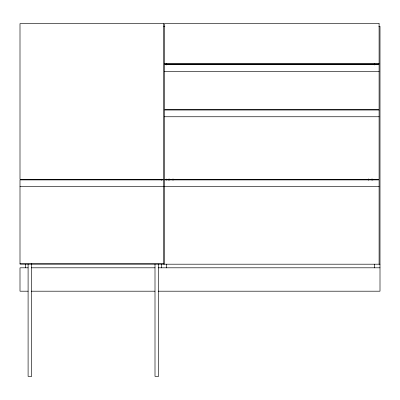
<?xml version="1.0" encoding="UTF-8"?>
<svg xmlns="http://www.w3.org/2000/svg" width="400" height="400" viewBox="0 0 400 400"><rect width="100%" height="100%" fill="white"/><g stroke="black" fill="none" stroke-linecap="round" stroke-linejoin="round"><path stroke-width="0.6" d="M163.7 26.3L164.9 26.3M378.8 26.3L380 26.3L380 291.2L158.125 291.2M164.3 63.35L379.1 63.35M164.3 71.45L379.1 71.45M164.3 116.75L379.1 116.75M20 186.65L163.7 186.65M164.3 186.65L379.1 186.65M20 263.45L163.7 263.45M380 264.2L20 264.2L20 179.9L163.7 179.9L163.7 264.2M28.125 267.8L20 267.8L20 291.2L28.125 291.2M31.25 267.8L155.065 267.8M158.125 267.8L380 267.8M31.135 291.2L155 291.2M379.1 264.2L379.1 179.9L164.3 179.9L164.3 264.2M374.6 63.73L374.6 65.015M374.6 264.2L374.6 267.905M372.8 179L372.8 180.2M371.9 178.925L371.9 180.155M368.3 178.875L368.3 180.33M173 178.875L173 180.33M169.4 178.925L169.4 180.155M168.5 179L168.5 180.2M166.7 63.73L166.7 65.015M166.7 179L166.7 180.2M166.7 264.2L166.7 267.905M161.3 179.145L161.3 180.39M161.3 264.2L161.3 267.905M158.6 264.09L158.6 376.4L155 376.4L155 264.225M31.7 263.6L31.7 376.4L28.1 376.4L28.1 264.09M25.4 264.2L25.4 267.8M163.7 23.6L20 23.6L20 179.3L163.7 179.3L163.7 23.6M379.1 23.6L164.3 23.6L164.3 64.1L379.1 64.1L379.1 23.6M379.1 64.7L164.3 64.7L164.3 109.4L379.1 109.4L379.1 64.7M379.1 110L164.3 110L164.3 179.3L379.1 179.3L379.1 110"/></g></svg>
